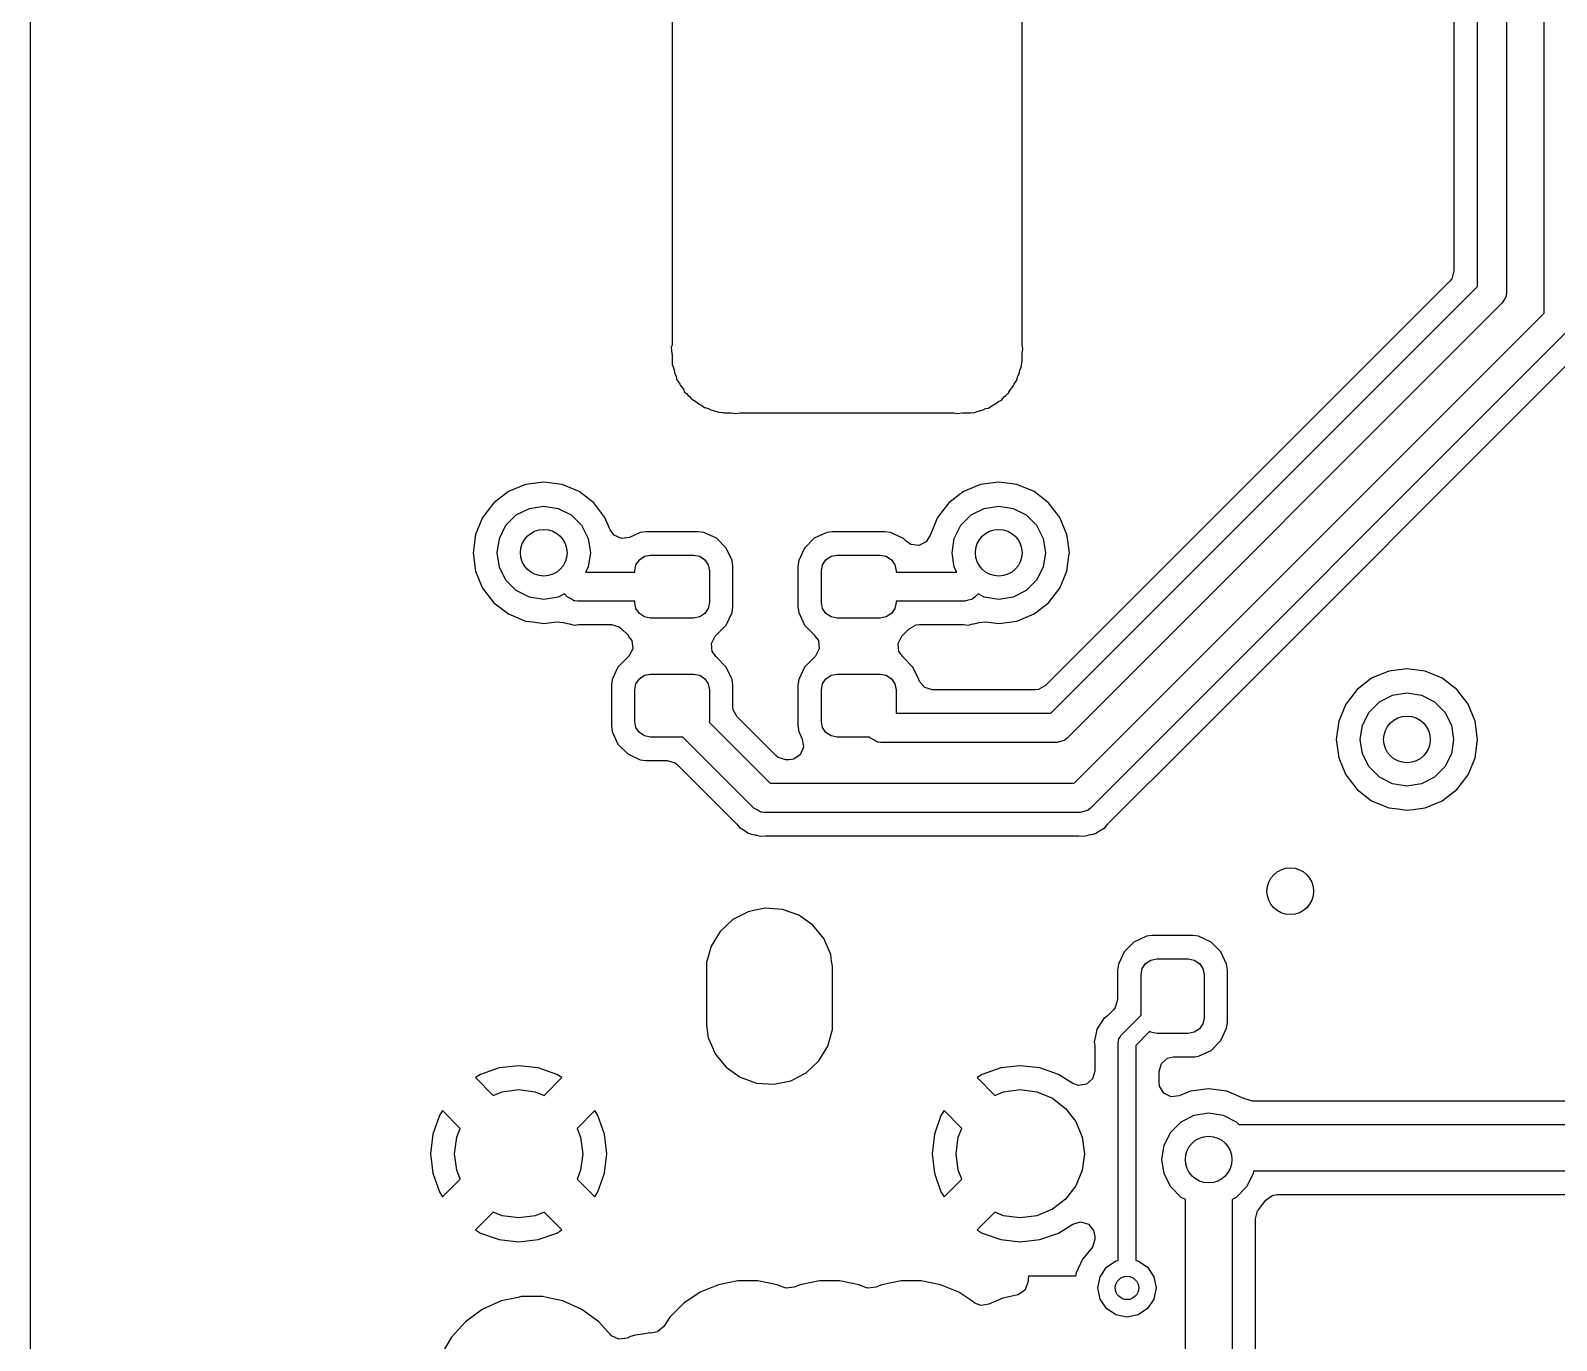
# Model space of a CAD drawing. Extents: x 0.4 to 10.6, y -8.1 to -0.4.
# Drawn here: x 4.35 to 4.865, y -2.695 to -2.253 of the extents above; entities that cross this region are included whole.
import ezdxf

# ---------------------------------------------------------------- set-up
doc = ezdxf.new("R2010")
doc.units = 0
doc.header["$MEASUREMENT"] = 0
doc.layers.add('BLACK', color=7, linetype='CONTINUOUS')

msp = doc.modelspace()

# ---------------------------------------------------------------- linework, layer by layer
at = {"layer": 'BLACK', "linetype": 'CONTINUOUS'}
for p, q in [((4.83083, -1.52204), (4.83083, -2.33406)), ((4.83873, -2.33935), (4.83873, -1.52137)), ((4.84857, -1.52341), (4.84857, -2.34139)), ((4.86122, -2.34836), (4.86122, -1.53644)), ((4.35041, -2.3599), (4.35041, -1.7126)), ((4.56691, -1.71587), (4.56691, -2.35894)), ((4.68506, -2.35894), (4.68506, -1.71586)), ((4.8294, -2.33751), (4.69297, -2.47394)), ((4.83006, -2.3367), (4.8294, -2.33751)), ((4.83083, -2.33406), (4.83006, -2.3367)), ((4.69481, -2.48327), (4.83873, -2.33935)), ((4.84837, -2.34278), (4.84771, -2.3438)), ((4.84841, -2.34253), (4.84837, -2.34278)), ((4.84846, -2.34244), (4.84841, -2.34253)), ((4.84857, -2.34139), (4.84845, -2.34226)), ((4.84845, -2.34226), (4.84846, -2.34244)), ((4.84713, -2.34487), (4.70033, -2.49167)), ((4.70269, -2.50689), (4.86122, -2.34836)), ((4.84771, -2.3438), (4.84713, -2.34487)), ((4.86962, -2.35387), (4.7082, -2.51529)), ((4.35041, -2.42913), (4.35041, -2.3599)), ((4.56691, -2.35894), (4.56663, -2.3599)), ((4.56663, -2.3599), (4.56689, -2.3619)), ((4.56689, -2.3619), (4.56691, -2.36222)), ((4.56691, -2.36222), (4.56691, -2.36442)), ((4.68528, -2.36037), (4.68506, -2.35894)), ((4.68506, -2.36221), (4.68508, -2.3619)), ((4.68506, -2.36442), (4.68506, -2.36221)), ((4.68508, -2.3619), (4.68528, -2.36037)), ((4.74253, -2.49213), (4.87473, -2.35993)), ((4.56691, -2.36442), (4.56691, -2.36443)), ((4.56691, -2.36443), (4.56698, -2.36473)), ((4.56698, -2.36473), (4.56692, -2.36566)), ((4.56692, -2.36566), (4.56737, -2.36673)), ((4.56737, -2.36673), (4.56761, -2.36752)), ((4.56761, -2.36752), (4.5679, -2.36875)), ((4.5679, -2.36875), (4.56831, -2.36961)), ((4.68379, -2.36933), (4.68407, -2.36875)), ((4.68407, -2.36875), (4.68435, -2.36752)), ((4.68435, -2.36752), (4.6846, -2.36673)), ((4.6846, -2.36673), (4.68488, -2.36606)), ((4.68488, -2.36606), (4.68499, -2.36473)), ((4.68499, -2.36473), (4.68506, -2.36443)), ((4.68506, -2.36443), (4.68506, -2.36442)), ((4.56831, -2.36961), (4.56848, -2.37063)), ((4.56848, -2.37063), (4.56904, -2.37136)), ((4.56904, -2.37136), (4.56956, -2.37221)), ((4.56956, -2.37221), (4.56982, -2.37275)), ((4.56982, -2.37275), (4.56982, -2.37275)), ((4.56982, -2.37275), (4.57075, -2.37391)), ((4.57075, -2.37391), (4.57117, -2.37496)), ((4.68059, -2.37495), (4.68122, -2.37391)), ((4.68122, -2.37391), (4.68214, -2.37275)), ((4.68214, -2.37275), (4.68241, -2.37221)), ((4.68241, -2.37221), (4.68293, -2.37136)), ((4.68293, -2.37136), (4.68326, -2.37092)), ((4.68326, -2.37085), (4.68366, -2.36961)), ((4.68326, -2.37092), (4.68326, -2.37085)), ((4.68366, -2.36961), (4.68379, -2.36933)), ((4.57117, -2.37496), (4.57175, -2.3754)), ((4.57175, -2.3754), (4.5724, -2.37603)), ((4.5724, -2.37603), (4.5724, -2.37603)), ((4.5724, -2.37603), (4.57279, -2.37642)), ((4.57279, -2.37642), (4.57278, -2.37642)), ((4.57278, -2.37642), (4.57342, -2.37707)), ((4.57342, -2.37707), (4.57368, -2.37741)), ((4.57368, -2.37741), (4.57386, -2.37744)), ((4.57386, -2.37744), (4.57491, -2.37807)), ((4.57491, -2.37807), (4.57606, -2.37899)), ((4.57606, -2.37899), (4.57606, -2.37899)), ((4.57606, -2.37899), (4.57661, -2.37926)), ((4.57661, -2.37926), (4.57746, -2.37978)), ((4.67451, -2.37978), (4.67536, -2.37926)), ((4.67536, -2.37926), (4.6759, -2.37899)), ((4.6759, -2.37899), (4.67706, -2.37807)), ((4.6759, -2.37899), (4.6759, -2.37899)), ((4.67706, -2.37807), (4.67811, -2.37765)), ((4.67811, -2.37765), (4.67855, -2.37707)), ((4.67855, -2.37707), (4.67918, -2.37642)), ((4.67918, -2.37642), (4.67957, -2.37603)), ((4.67918, -2.37642), (4.67918, -2.37642)), ((4.67957, -2.37603), (4.68022, -2.3754)), ((4.67957, -2.37603), (4.67957, -2.37603)), ((4.68022, -2.3754), (4.68056, -2.37514)), ((4.68056, -2.37514), (4.68059, -2.37495)), ((4.57746, -2.37978), (4.57789, -2.38011)), ((4.57789, -2.38011), (4.57797, -2.38011)), ((4.57797, -2.38011), (4.57921, -2.38051)), ((4.57921, -2.38051), (4.58006, -2.38092)), ((4.58006, -2.38092), (4.5813, -2.3812)), ((4.5813, -2.3812), (4.58208, -2.38145)), ((4.58208, -2.38145), (4.58276, -2.38173)), ((4.58276, -2.38173), (4.58409, -2.38184)), ((4.58409, -2.38184), (4.58439, -2.38191)), ((4.58439, -2.38191), (4.58439, -2.38191)), ((4.58439, -2.38191), (4.58439, -2.38191)), ((4.58439, -2.38191), (4.58439, -2.38191)), ((4.58439, -2.38191), (4.5866, -2.38191)), ((4.5866, -2.38191), (4.58692, -2.38193)), ((4.58692, -2.38193), (4.58845, -2.38213)), ((4.58845, -2.38213), (4.58988, -2.38191)), ((4.58988, -2.38191), (4.66209, -2.38191)), ((4.66209, -2.38191), (4.66305, -2.38219)), ((4.66305, -2.38219), (4.66505, -2.38193)), ((4.66505, -2.38193), (4.66536, -2.38191)), ((4.66536, -2.38191), (4.66757, -2.38191)), ((4.66757, -2.38191), (4.66788, -2.38184)), ((4.66757, -2.38191), (4.66757, -2.38191)), ((4.66788, -2.38184), (4.66881, -2.3819)), ((4.66881, -2.3819), (4.66988, -2.38145)), ((4.66988, -2.38145), (4.67067, -2.3812)), ((4.67067, -2.3812), (4.6719, -2.38092)), ((4.6719, -2.38092), (4.67276, -2.38051)), ((4.67276, -2.38051), (4.67378, -2.38034)), ((4.67378, -2.38034), (4.67451, -2.37978)), ((4.5117, -2.40848), (4.50676, -2.41227)), ((4.51745, -2.4061), (4.5117, -2.40848)), ((4.52362, -2.40529), (4.51745, -2.4061)), ((4.51745, -2.4061), (4.51745, -2.4061)), ((4.52979, -2.4061), (4.52362, -2.40529)), ((4.52362, -2.40529), (4.52362, -2.40529)), ((4.53505, -2.40828), (4.52979, -2.4061)), ((4.52979, -2.4061), (4.52979, -2.4061)), ((4.53554, -2.40848), (4.53505, -2.40828)), ((4.54048, -2.41227), (4.53554, -2.40848)), ((4.66524, -2.40848), (4.6603, -2.41227)), ((4.67099, -2.4061), (4.66524, -2.40848)), ((4.67717, -2.40529), (4.67099, -2.4061)), ((4.67099, -2.4061), (4.67099, -2.4061)), ((4.68334, -2.4061), (4.67717, -2.40529)), ((4.67717, -2.40529), (4.67717, -2.40529)), ((4.68859, -2.40828), (4.68334, -2.4061)), ((4.68334, -2.4061), (4.68334, -2.4061)), ((4.68909, -2.40848), (4.68859, -2.40828)), ((4.69403, -2.41227), (4.68909, -2.40848)), ((4.50676, -2.41227), (4.50297, -2.41721)), ((4.51437, -2.41639), (4.51876, -2.41416)), ((4.51876, -2.41416), (4.52362, -2.41339)), ((4.52362, -2.41339), (4.52849, -2.41416)), ((4.52849, -2.41416), (4.53288, -2.41639)), ((4.54427, -2.41721), (4.54048, -2.41227)), ((4.6603, -2.41227), (4.65651, -2.41721)), ((4.66791, -2.41639), (4.6723, -2.41416)), ((4.6723, -2.41416), (4.67717, -2.41339)), ((4.67717, -2.41339), (4.68203, -2.41416)), ((4.68203, -2.41416), (4.68642, -2.41639)), ((4.69782, -2.41721), (4.69403, -2.41227)), ((4.50297, -2.41721), (4.50059, -2.42296)), ((4.50864, -2.42427), (4.51088, -2.41988)), ((4.51088, -2.41988), (4.51437, -2.41639)), ((4.53288, -2.41639), (4.53636, -2.41988)), ((4.53636, -2.41988), (4.5386, -2.42427)), ((4.54601, -2.4214), (4.54427, -2.41721)), ((4.65651, -2.41721), (4.65413, -2.42296)), ((4.66219, -2.42427), (4.66442, -2.41988)), ((4.66442, -2.41988), (4.66791, -2.41639)), ((4.68642, -2.41639), (4.68991, -2.41988)), ((4.68991, -2.41988), (4.69214, -2.42427)), ((4.7002, -2.42296), (4.69782, -2.41721)), ((4.50059, -2.42296), (4.49978, -2.42913)), ((4.50059, -2.42296), (4.50059, -2.42296)), ((4.50787, -2.42913), (4.50864, -2.42427)), ((4.5386, -2.42427), (4.53937, -2.42913)), ((4.54735, -2.42325), (4.54601, -2.4214)), ((4.54986, -2.42437), (4.54735, -2.42325)), ((4.55258, -2.42396), (4.54986, -2.42437)), ((4.55617, -2.42228), (4.55258, -2.42396)), ((4.5581, -2.42203), (4.55617, -2.42228)), ((4.55617, -2.42228), (4.55617, -2.42228)), ((4.57576, -2.42203), (4.5581, -2.42203)), ((4.5581, -2.42203), (4.5581, -2.42203)), ((4.57768, -2.42228), (4.57576, -2.42203)), ((4.57576, -2.42203), (4.57576, -2.42203)), ((4.58191, -2.42425), (4.57768, -2.42228)), ((4.57768, -2.42228), (4.57768, -2.42228)), ((4.57768, -2.42228), (4.57768, -2.42228)), ((4.5852, -2.42754), (4.58191, -2.42425)), ((4.61494, -2.42425), (4.61165, -2.42754)), ((4.61917, -2.42228), (4.61494, -2.42425)), ((4.62109, -2.42203), (4.61917, -2.42228)), ((4.63875, -2.42203), (4.62109, -2.42203)), ((4.62109, -2.42203), (4.62109, -2.42203)), ((4.64068, -2.42228), (4.63875, -2.42203)), ((4.63875, -2.42203), (4.63875, -2.42203)), ((4.64486, -2.42423), (4.64068, -2.42228)), ((4.64068, -2.42228), (4.64068, -2.42228)), ((4.64068, -2.42228), (4.64068, -2.42228)), ((4.6449, -2.42425), (4.64486, -2.42423)), ((4.64593, -2.42528), (4.6449, -2.42425)), ((4.64746, -2.42632), (4.64593, -2.42528)), ((4.65267, -2.42544), (4.65019, -2.42664)), ((4.654, -2.42325), (4.65267, -2.42544)), ((4.65401, -2.42326), (4.654, -2.42325)), ((4.65404, -2.42319), (4.65401, -2.42326)), ((4.6541, -2.42309), (4.65404, -2.42319)), ((4.65413, -2.42296), (4.6541, -2.42309)), ((4.66142, -2.42913), (4.66219, -2.42427)), ((4.69214, -2.42427), (4.69291, -2.42913)), ((4.70027, -2.42354), (4.7002, -2.42296)), ((4.70101, -2.42913), (4.70027, -2.42354)), ((4.35041, -2.58846), (4.35041, -2.42913)), ((4.49978, -2.42913), (4.49978, -2.42913)), ((4.49978, -2.42913), (4.50059, -2.43531)), ((4.50864, -2.434), (4.50787, -2.42913)), ((4.53937, -2.42913), (4.5386, -2.434)), ((4.55589, -2.43148), (4.55761, -2.43033)), ((4.55761, -2.43033), (4.55965, -2.42992)), ((4.55965, -2.42992), (4.57421, -2.42992)), ((4.57421, -2.42992), (4.57625, -2.43033)), ((4.57625, -2.43033), (4.57797, -2.43148)), ((4.58717, -2.43176), (4.5852, -2.42754)), ((4.61165, -2.42754), (4.60968, -2.43176)), ((4.61888, -2.43148), (4.6206, -2.43033)), ((4.6206, -2.43033), (4.62264, -2.42992)), ((4.62264, -2.42992), (4.6372, -2.42992)), ((4.6372, -2.42992), (4.63924, -2.43033)), ((4.63924, -2.43033), (4.64096, -2.43148)), ((4.65019, -2.42664), (4.64746, -2.42632)), ((4.66219, -2.434), (4.66142, -2.42913)), ((4.69291, -2.42913), (4.69214, -2.434)), ((4.7002, -2.43531), (4.70087, -2.4302)), ((4.70087, -2.4302), (4.70101, -2.42913)), ((4.70101, -2.42913), (4.70101, -2.42913)), ((4.50059, -2.43531), (4.50059, -2.43531)), ((4.50059, -2.43531), (4.50288, -2.44083)), ((4.51088, -2.43839), (4.50864, -2.434)), ((4.5386, -2.434), (4.53777, -2.43563)), ((4.53777, -2.43563), (4.55433, -2.43563)), ((4.55433, -2.43524), (4.55474, -2.4332)), ((4.55433, -2.43563), (4.55433, -2.43524)), ((4.55474, -2.4332), (4.55589, -2.43148)), ((4.57797, -2.43148), (4.57912, -2.4332)), ((4.57912, -2.4332), (4.57953, -2.43524)), ((4.57953, -2.43524), (4.57953, -2.44587)), ((4.58742, -2.43369), (4.58717, -2.43176)), ((4.58742, -2.44741), (4.58742, -2.43369)), ((4.60968, -2.43176), (4.60943, -2.43369)), ((4.60943, -2.43369), (4.60943, -2.44741)), ((4.61732, -2.43524), (4.61773, -2.4332)), ((4.61732, -2.44587), (4.61732, -2.43524)), ((4.61773, -2.4332), (4.61888, -2.43148)), ((4.64096, -2.43148), (4.64212, -2.4332)), ((4.64212, -2.4332), (4.64252, -2.43524)), ((4.64252, -2.43524), (4.64252, -2.43563)), ((4.64252, -2.43563), (4.66302, -2.43563)), ((4.66302, -2.43563), (4.66219, -2.434)), ((4.69214, -2.434), (4.68991, -2.43839)), ((4.69782, -2.44106), (4.7002, -2.43531)), ((4.50288, -2.44083), (4.50297, -2.44106)), ((4.50297, -2.44106), (4.50676, -2.446)), ((4.51437, -2.44187), (4.51088, -2.43839)), ((4.68991, -2.43839), (4.68642, -2.44187)), ((4.69403, -2.446), (4.69782, -2.44106)), ((4.50676, -2.446), (4.5117, -2.44978)), ((4.51876, -2.44411), (4.51437, -2.44187)), ((4.52362, -2.44488), (4.51876, -2.44411)), ((4.52849, -2.44411), (4.52362, -2.44488)), ((4.53058, -2.44305), (4.52849, -2.44411)), ((4.53156, -2.44403), (4.53058, -2.44305)), ((4.53263, -2.44461), (4.53156, -2.44403)), ((4.53365, -2.44527), (4.53263, -2.44461)), ((4.5339, -2.44531), (4.53365, -2.44527)), ((4.53399, -2.44536), (4.5339, -2.44531)), ((4.53417, -2.44535), (4.53399, -2.44536)), ((4.53504, -2.44547), (4.53417, -2.44535)), ((4.55433, -2.44547), (4.53504, -2.44547)), ((4.55433, -2.44587), (4.55433, -2.44547)), ((4.55474, -2.4479), (4.55433, -2.44587)), ((4.57953, -2.44587), (4.57912, -2.4479)), ((4.61773, -2.4479), (4.61732, -2.44587)), ((4.64252, -2.44587), (4.64212, -2.4479)), ((4.66575, -2.44547), (4.64252, -2.44547)), ((4.64252, -2.44547), (4.64252, -2.44587)), ((4.66692, -2.44513), (4.66575, -2.44547)), ((4.66811, -2.44487), (4.66692, -2.44513)), ((4.66831, -2.44472), (4.66811, -2.44487)), ((4.66841, -2.44469), (4.66831, -2.44472)), ((4.66852, -2.44456), (4.66841, -2.44469)), ((4.66923, -2.44403), (4.66852, -2.44456)), ((4.67021, -2.44305), (4.66923, -2.44403)), ((4.6723, -2.44411), (4.67021, -2.44305)), ((4.67717, -2.44488), (4.6723, -2.44411)), ((4.68203, -2.44411), (4.67717, -2.44488)), ((4.68642, -2.44187), (4.68203, -2.44411)), ((4.68909, -2.44978), (4.69403, -2.446)), ((4.5117, -2.44978), (4.51745, -2.45217)), ((4.55589, -2.44962), (4.55474, -2.4479)), ((4.55761, -2.45078), (4.55589, -2.44962)), ((4.55965, -2.45118), (4.55761, -2.45078)), ((4.57421, -2.45118), (4.55965, -2.45118)), ((4.57625, -2.45078), (4.57421, -2.45118)), ((4.57797, -2.44962), (4.57625, -2.45078)), ((4.57912, -2.4479), (4.57797, -2.44962)), ((4.5852, -2.45356), (4.58717, -2.44934)), ((4.58717, -2.44934), (4.58742, -2.44741)), ((4.60943, -2.44741), (4.60968, -2.44934)), ((4.60968, -2.44934), (4.61165, -2.45356)), ((4.61888, -2.44962), (4.61773, -2.4479)), ((4.6206, -2.45078), (4.61888, -2.44962)), ((4.62264, -2.45118), (4.6206, -2.45078)), ((4.6372, -2.45118), (4.62264, -2.45118)), ((4.63924, -2.45078), (4.6372, -2.45118)), ((4.64096, -2.44962), (4.63924, -2.45078)), ((4.64212, -2.4479), (4.64096, -2.44962)), ((4.68334, -2.45217), (4.68909, -2.44978)), ((4.51745, -2.45217), (4.51992, -2.45249)), ((4.51992, -2.45249), (4.52362, -2.45298)), ((4.52362, -2.45298), (4.52796, -2.45241)), ((4.52362, -2.45298), (4.52362, -2.45298)), ((4.52796, -2.45241), (4.53027, -2.45266)), ((4.53027, -2.45266), (4.53059, -2.45278)), ((4.53059, -2.45278), (4.53059, -2.45278)), ((4.53059, -2.45278), (4.53059, -2.45278)), ((4.53059, -2.45278), (4.53216, -2.45306)), ((4.53216, -2.45306), (4.53237, -2.4531)), ((4.53237, -2.4531), (4.53391, -2.45351)), ((4.53391, -2.45351), (4.53549, -2.45338)), ((4.53549, -2.45338), (4.53571, -2.45337)), ((4.53571, -2.45337), (4.54644, -2.45337)), ((4.54644, -2.45337), (4.54908, -2.45414)), ((4.54908, -2.45414), (4.5499, -2.4548)), ((4.5499, -2.4548), (4.55195, -2.45685)), ((4.5816, -2.45715), (4.58318, -2.45558)), ((4.58318, -2.45558), (4.5852, -2.45356)), ((4.61165, -2.45356), (4.61525, -2.45715)), ((4.6449, -2.45685), (4.64695, -2.4548)), ((4.64695, -2.4548), (4.64937, -2.45348)), ((4.64937, -2.45348), (4.65041, -2.45337)), ((4.65041, -2.45337), (4.66508, -2.45337)), ((4.66508, -2.45337), (4.66529, -2.45338)), ((4.66529, -2.45338), (4.66688, -2.45351)), ((4.66688, -2.45351), (4.66842, -2.4531)), ((4.66842, -2.4531), (4.66863, -2.45306)), ((4.66863, -2.45306), (4.6702, -2.45278)), ((4.6702, -2.45278), (4.67052, -2.45266)), ((4.6702, -2.45278), (4.6702, -2.45278)), ((4.67052, -2.45266), (4.67283, -2.45241)), ((4.67283, -2.45241), (4.67717, -2.45298)), ((4.67717, -2.45298), (4.6807, -2.45251)), ((4.67717, -2.45298), (4.67717, -2.45298)), ((4.67717, -2.45298), (4.67717, -2.45298)), ((4.6807, -2.45251), (4.68334, -2.45217)), ((4.55195, -2.45685), (4.55195, -2.45685)), ((4.55195, -2.45685), (4.55225, -2.45715)), ((4.55225, -2.45715), (4.55214, -2.45727)), ((4.55214, -2.45727), (4.55335, -2.45878)), ((4.55364, -2.46152), (4.55239, -2.46397)), ((4.55335, -2.45878), (4.55364, -2.46152)), ((4.58022, -2.45975), (4.58146, -2.45729)), ((4.58051, -2.46248), (4.58022, -2.45975)), ((4.58146, -2.45729), (4.58161, -2.45716)), ((4.58161, -2.45716), (4.5816, -2.45715)), ((4.61525, -2.45715), (4.61514, -2.45727)), ((4.61514, -2.45727), (4.61635, -2.45878)), ((4.61663, -2.46152), (4.61539, -2.46397)), ((4.61635, -2.45878), (4.61663, -2.46152)), ((4.64321, -2.45975), (4.64445, -2.45729)), ((4.6435, -2.46248), (4.64321, -2.45975)), ((4.64445, -2.45729), (4.6446, -2.45716)), ((4.6446, -2.45715), (4.6449, -2.45685)), ((4.6446, -2.45716), (4.6446, -2.45715)), ((4.6449, -2.45685), (4.6449, -2.45685)), ((4.55225, -2.4641), (4.54866, -2.4677)), ((4.55239, -2.46397), (4.55225, -2.4641)), ((4.55225, -2.4641), (4.55225, -2.4641)), ((4.58171, -2.46399), (4.58051, -2.46248)), ((4.5816, -2.4641), (4.58171, -2.46399)), ((4.58191, -2.46441), (4.5816, -2.4641)), ((4.5852, -2.4677), (4.58191, -2.46441)), ((4.58191, -2.46441), (4.58191, -2.46441)), ((4.61525, -2.4641), (4.61165, -2.4677)), ((4.61539, -2.46397), (4.61524, -2.4641)), ((4.61524, -2.4641), (4.61525, -2.4641)), ((4.64471, -2.46399), (4.6435, -2.46248)), ((4.6446, -2.4641), (4.64471, -2.46399)), ((4.6449, -2.46441), (4.6446, -2.4641)), ((4.64819, -2.4677), (4.6449, -2.46441)), ((4.6449, -2.46441), (4.6449, -2.46441)), ((4.54669, -2.47192), (4.54644, -2.47385)), ((4.54866, -2.4677), (4.54669, -2.47192)), ((4.55474, -2.47336), (4.55589, -2.47164)), ((4.55589, -2.47164), (4.55761, -2.47048)), ((4.55761, -2.47048), (4.55965, -2.47008)), ((4.55965, -2.47008), (4.57421, -2.47008)), ((4.57421, -2.47008), (4.57625, -2.47048)), ((4.57625, -2.47048), (4.57797, -2.47164)), ((4.57797, -2.47164), (4.57912, -2.47336)), ((4.58696, -2.47147), (4.5852, -2.4677)), ((4.58717, -2.47192), (4.58696, -2.47147)), ((4.58742, -2.47385), (4.58717, -2.47192)), ((4.60968, -2.47192), (4.60943, -2.47385)), ((4.61165, -2.4677), (4.60968, -2.47192)), ((4.61773, -2.47336), (4.61888, -2.47164)), ((4.61888, -2.47164), (4.6206, -2.47048)), ((4.6206, -2.47048), (4.62264, -2.47008)), ((4.62264, -2.47008), (4.6372, -2.47008)), ((4.6372, -2.47008), (4.63924, -2.47048)), ((4.63924, -2.47048), (4.64096, -2.47164)), ((4.64096, -2.47164), (4.64212, -2.47336)), ((4.65016, -2.47192), (4.64819, -2.4677)), ((4.65019, -2.47198), (4.65016, -2.47192)), ((4.65016, -2.47192), (4.65016, -2.47192)), ((4.65039, -2.47252), (4.65019, -2.47198)), ((4.80304, -2.47147), (4.7981, -2.47526)), ((4.80879, -2.46909), (4.80304, -2.47147)), ((4.81496, -2.46828), (4.80879, -2.46909)), ((4.80879, -2.46909), (4.80879, -2.46909)), ((4.82113, -2.46909), (4.81496, -2.46828)), ((4.81496, -2.46828), (4.81496, -2.46828)), ((4.82409, -2.47032), (4.82113, -2.46909)), ((4.82113, -2.46909), (4.82113, -2.46909)), ((4.82688, -2.47147), (4.82409, -2.47032)), ((4.83182, -2.47526), (4.82688, -2.47147)), ((4.54644, -2.47385), (4.54644, -2.48757)), ((4.55433, -2.47539), (4.55474, -2.47336)), ((4.55433, -2.48602), (4.55433, -2.47539)), ((4.57912, -2.47336), (4.57953, -2.47539)), ((4.57953, -2.47539), (4.57953, -2.48602)), ((4.58742, -2.48106), (4.58742, -2.47385)), ((4.60943, -2.47385), (4.60943, -2.48757)), ((4.61732, -2.47539), (4.61773, -2.47336)), ((4.61732, -2.48602), (4.61732, -2.47539)), ((4.64212, -2.47336), (4.64252, -2.47539)), ((4.64252, -2.47539), (4.64252, -2.48327)), ((4.65219, -2.4746), (4.65039, -2.47252)), ((4.65483, -2.47537), (4.65219, -2.4746)), ((4.68952, -2.47537), (4.65483, -2.47537)), ((4.69056, -2.47526), (4.68952, -2.47537)), ((4.69297, -2.47394), (4.69056, -2.47526)), ((4.7981, -2.47526), (4.79431, -2.4802)), ((4.8057, -2.47939), (4.81009, -2.47715)), ((4.81009, -2.47715), (4.81496, -2.47638)), ((4.81496, -2.47638), (4.81983, -2.47715)), ((4.81983, -2.47715), (4.82422, -2.47939)), ((4.83561, -2.4802), (4.83182, -2.47526)), ((4.58753, -2.48209), (4.58742, -2.48106)), ((4.58885, -2.48451), (4.58753, -2.48209)), ((4.79431, -2.4802), (4.79193, -2.48595)), ((4.80222, -2.48287), (4.8057, -2.47939)), ((4.82422, -2.47939), (4.8277, -2.48287)), ((4.83799, -2.48595), (4.83561, -2.4802)), ((4.55474, -2.48806), (4.55433, -2.48602)), ((4.57953, -2.48602), (4.57947, -2.48629)), ((4.57947, -2.48629), (4.60007, -2.50689)), ((4.60191, -2.49757), (4.58885, -2.48451)), ((4.61773, -2.48806), (4.61732, -2.48602)), ((4.64252, -2.48327), (4.69481, -2.48327)), ((4.79193, -2.48595), (4.79111, -2.49213)), ((4.79193, -2.48595), (4.79193, -2.48595)), ((4.79921, -2.49213), (4.79998, -2.48726)), ((4.79998, -2.48726), (4.80222, -2.48287)), ((4.8277, -2.48287), (4.82994, -2.48726)), ((4.82994, -2.48726), (4.83071, -2.49213)), ((4.83881, -2.49213), (4.83799, -2.48595)), ((4.54644, -2.48757), (4.54669, -2.48949)), ((4.54669, -2.48949), (4.54669, -2.48949)), ((4.54669, -2.48949), (4.54866, -2.49372)), ((4.55589, -2.48978), (4.55474, -2.48806)), ((4.55761, -2.49093), (4.55589, -2.48978)), ((4.55965, -2.49134), (4.55761, -2.49093)), ((4.5706, -2.49134), (4.55965, -2.49134)), ((4.59455, -2.51529), (4.5706, -2.49134)), ((4.60943, -2.48757), (4.60968, -2.48949)), ((4.60968, -2.48949), (4.61087, -2.49205)), ((4.61087, -2.49205), (4.61129, -2.49477)), ((4.61888, -2.48978), (4.61773, -2.48806)), ((4.6206, -2.49093), (4.61888, -2.48978)), ((4.62264, -2.49134), (4.6206, -2.49093)), ((4.63359, -2.49134), (4.62264, -2.49134)), ((4.63392, -2.49167), (4.63359, -2.49134)), ((4.63499, -2.49225), (4.63392, -2.49167)), ((4.63602, -2.49291), (4.63499, -2.49225)), ((4.69921, -2.49251), (4.69802, -2.49277)), ((4.69941, -2.49236), (4.69921, -2.49251)), ((4.69951, -2.49233), (4.69941, -2.49236)), ((4.69963, -2.4922), (4.69951, -2.49233)), ((4.70033, -2.49167), (4.69963, -2.4922)), ((4.71426, -2.5204), (4.74253, -2.49213)), ((4.79111, -2.49213), (4.79111, -2.49213)), ((4.79111, -2.49213), (4.79193, -2.4983)), ((4.79998, -2.49699), (4.79921, -2.49213)), ((4.83071, -2.49213), (4.82994, -2.49699)), ((4.83799, -2.4983), (4.83881, -2.49213)), ((4.54866, -2.49372), (4.55195, -2.49701)), ((4.55195, -2.49701), (4.55617, -2.49898)), ((4.60272, -2.49822), (4.60191, -2.49757)), ((4.61016, -2.49728), (4.60786, -2.49879)), ((4.61129, -2.49477), (4.61016, -2.49728)), ((4.63626, -2.49295), (4.63602, -2.49291)), ((4.63636, -2.493), (4.63626, -2.49295)), ((4.63653, -2.49299), (4.63636, -2.493)), ((4.6374, -2.49311), (4.63653, -2.49299)), ((4.69685, -2.49311), (4.6374, -2.49311)), ((4.69802, -2.49277), (4.69685, -2.49311)), ((4.80222, -2.50138), (4.79998, -2.49699)), ((4.82994, -2.49699), (4.8277, -2.50138)), ((4.55617, -2.49898), (4.5581, -2.49923)), ((4.5581, -2.49923), (4.5581, -2.49923)), ((4.5581, -2.49923), (4.56531, -2.49923)), ((4.56531, -2.49923), (4.56795, -2.50001)), ((4.56795, -2.50001), (4.56876, -2.50066)), ((4.56876, -2.50066), (4.5885, -2.5204)), ((4.60536, -2.499), (4.60272, -2.49822)), ((4.60645, -2.499), (4.60536, -2.499)), ((4.60786, -2.49879), (4.60645, -2.499)), ((4.79193, -2.4983), (4.79193, -2.4983)), ((4.79193, -2.4983), (4.79342, -2.50189)), ((4.79342, -2.50189), (4.79431, -2.50405)), ((4.8057, -2.50487), (4.80222, -2.50138)), ((4.8277, -2.50138), (4.82422, -2.50487)), ((4.83561, -2.50405), (4.83799, -2.4983)), ((4.60007, -2.50689), (4.70269, -2.50689)), ((4.79431, -2.50405), (4.7981, -2.50899)), ((4.81009, -2.5071), (4.8057, -2.50487)), ((4.81496, -2.50787), (4.81009, -2.5071)), ((4.81983, -2.5071), (4.81496, -2.50787)), ((4.82422, -2.50487), (4.81983, -2.5071)), ((4.83182, -2.50899), (4.83561, -2.50405)), ((4.7981, -2.50899), (4.80304, -2.51278)), ((4.80304, -2.51278), (4.80879, -2.51516)), ((4.82113, -2.51516), (4.82688, -2.51278)), ((4.82688, -2.51278), (4.83182, -2.50899)), ((4.59562, -2.51587), (4.59455, -2.51529)), ((4.59664, -2.51653), (4.59562, -2.51587)), ((4.59689, -2.51657), (4.59664, -2.51653)), ((4.59699, -2.51662), (4.59689, -2.51657)), ((4.59716, -2.51661), (4.59699, -2.51662)), ((4.59803, -2.51673), (4.59716, -2.51661)), ((4.70472, -2.51673), (4.59803, -2.51673)), ((4.70589, -2.51639), (4.70472, -2.51673)), ((4.70708, -2.51613), (4.70589, -2.51639)), ((4.70728, -2.51598), (4.70708, -2.51613)), ((4.70739, -2.51595), (4.70728, -2.51598)), ((4.7075, -2.51582), (4.70739, -2.51595)), ((4.7082, -2.51529), (4.7075, -2.51582)), ((4.80879, -2.51516), (4.81187, -2.51557)), ((4.81187, -2.51557), (4.81496, -2.51597)), ((4.81496, -2.51597), (4.81702, -2.5157)), ((4.81496, -2.51597), (4.81496, -2.51597)), ((4.81496, -2.51597), (4.81496, -2.51597)), ((4.81702, -2.5157), (4.82113, -2.51516)), ((4.5885, -2.5204), (4.58864, -2.52056)), ((4.58864, -2.52056), (4.58967, -2.52178)), ((4.58967, -2.52178), (4.58967, -2.52178)), ((4.58967, -2.52178), (4.58967, -2.52178)), ((4.58967, -2.52178), (4.58967, -2.52178)), ((4.58967, -2.52178), (4.58967, -2.52178)), ((4.58967, -2.52178), (4.59105, -2.52258)), ((4.59105, -2.52258), (4.59123, -2.52269)), ((4.59123, -2.52269), (4.59253, -2.5236)), ((4.71022, -2.5236), (4.71153, -2.52269)), ((4.71153, -2.52269), (4.71171, -2.52258)), ((4.71171, -2.52258), (4.71309, -2.52178)), ((4.71309, -2.52178), (4.71405, -2.52064)), ((4.71309, -2.52178), (4.71309, -2.52178)), ((4.71405, -2.52064), (4.71411, -2.52056)), ((4.71411, -2.52056), (4.71426, -2.5204)), ((4.59253, -2.5236), (4.59253, -2.5236)), ((4.59253, -2.5236), (4.59272, -2.52369)), ((4.59272, -2.52369), (4.59338, -2.52397)), ((4.59338, -2.52397), (4.59358, -2.52404)), ((4.59358, -2.52404), (4.59358, -2.52404)), ((4.59358, -2.52404), (4.59499, -2.52429)), ((4.59499, -2.52429), (4.59515, -2.52432)), ((4.59515, -2.52432), (4.59536, -2.52436)), ((4.59536, -2.52436), (4.5969, -2.52477)), ((4.5969, -2.52477), (4.59849, -2.52464)), ((4.59849, -2.52464), (4.5987, -2.52463)), ((4.5987, -2.52463), (4.70406, -2.52463)), ((4.70406, -2.52463), (4.70427, -2.52464)), ((4.70427, -2.52464), (4.70586, -2.52477)), ((4.70586, -2.52477), (4.7074, -2.52436)), ((4.7074, -2.52436), (4.7076, -2.52432)), ((4.7076, -2.52432), (4.70918, -2.52404)), ((4.70918, -2.52404), (4.70937, -2.52397)), ((4.70918, -2.52404), (4.70918, -2.52404)), ((4.70937, -2.52397), (4.71003, -2.52369)), ((4.71003, -2.52369), (4.71022, -2.5236)), ((4.71022, -2.5236), (4.71022, -2.5236)), ((4.59834, -2.54904), (4.59452, -2.54984)), ((4.60417, -2.54944), (4.59834, -2.54904)), ((4.59834, -2.54904), (4.59834, -2.54904)), ((4.59834, -2.54904), (4.59834, -2.54904)), ((4.58742, -2.55292), (4.58314, -2.55692)), ((4.59261, -2.55023), (4.58742, -2.55292)), ((4.58742, -2.55292), (4.58742, -2.55292)), ((4.59452, -2.54984), (4.59261, -2.55023)), ((4.59261, -2.55023), (4.59261, -2.55023)), ((4.60969, -2.5514), (4.60417, -2.54944)), ((4.61446, -2.55477), (4.60969, -2.5514)), ((4.58314, -2.55692), (4.5801, -2.56191)), ((4.58314, -2.55692), (4.58314, -2.55692)), ((4.61816, -2.55931), (4.61446, -2.55477)), ((4.61446, -2.55477), (4.61446, -2.55477)), ((4.62049, -2.56468), (4.61816, -2.55931)), ((4.72704, -2.5585), (4.72282, -2.56047)), ((4.72896, -2.55825), (4.72704, -2.5585)), ((4.74269, -2.55825), (4.72896, -2.55825)), ((4.72896, -2.55825), (4.72896, -2.55825)), ((4.74461, -2.5585), (4.74269, -2.55825)), ((4.74269, -2.55825), (4.74269, -2.55825)), ((4.74883, -2.56047), (4.74461, -2.5585)), ((4.74461, -2.5585), (4.74461, -2.5585)), ((4.74461, -2.5585), (4.74461, -2.5585)), ((4.5801, -2.56191), (4.57856, -2.56742)), ((4.5801, -2.56191), (4.5801, -2.56191)), ((4.5801, -2.56191), (4.5801, -2.56191)), ((4.62079, -2.5669), (4.62049, -2.56468)), ((4.71952, -2.56376), (4.71756, -2.56799)), ((4.72282, -2.56047), (4.71952, -2.56376)), ((4.75213, -2.56376), (4.74883, -2.56047)), ((4.7541, -2.56799), (4.75213, -2.56376)), ((4.57856, -2.56742), (4.57852, -2.56755)), ((4.57852, -2.56755), (4.57852, -2.58846)), ((4.62103, -2.56866), (4.62079, -2.5669)), ((4.62108, -2.56902), (4.62103, -2.56866)), ((4.62108, -2.58993), (4.62108, -2.56902)), ((4.71756, -2.56799), (4.7173, -2.56991)), ((4.7252, -2.57146), (4.7256, -2.56942)), ((4.7256, -2.56942), (4.72675, -2.5677)), ((4.72675, -2.5677), (4.72848, -2.56655)), ((4.72848, -2.56655), (4.73051, -2.56614)), ((4.73051, -2.56614), (4.74114, -2.56614)), ((4.74114, -2.56614), (4.74318, -2.56655)), ((4.74318, -2.56655), (4.7449, -2.5677)), ((4.7449, -2.5677), (4.74605, -2.56942)), ((4.74605, -2.56942), (4.74646, -2.57146)), ((4.75435, -2.56991), (4.7541, -2.56799)), ((4.7173, -2.56991), (4.7173, -2.5799)), ((4.7252, -2.58519), (4.7252, -2.57146)), ((4.74646, -2.57146), (4.74646, -2.58602)), ((4.75435, -2.58757), (4.75435, -2.56991)), ((4.7173, -2.5799), (4.71653, -2.58254)), ((4.7139, -2.58533), (4.71316, -2.58594)), ((4.71587, -2.58335), (4.7139, -2.58533)), ((4.71653, -2.58254), (4.71587, -2.58335)), ((4.71838, -2.59201), (4.7252, -2.58519)), ((4.35041, -2.63189), (4.35041, -2.58846)), ((4.57852, -2.58846), (4.57912, -2.5928)), ((4.6195, -2.59557), (4.62108, -2.58993)), ((4.71026, -2.58986), (4.7099, -2.59166)), ((4.71265, -2.58627), (4.71026, -2.58986)), ((4.71316, -2.58594), (4.71265, -2.58627)), ((4.71265, -2.58627), (4.71265, -2.58627)), ((4.7449, -2.58978), (4.74318, -2.59093)), ((4.74605, -2.58806), (4.7449, -2.58978)), ((4.74646, -2.58602), (4.74605, -2.58806)), ((4.75213, -2.59372), (4.7541, -2.58949)), ((4.7541, -2.58949), (4.75435, -2.58757)), ((4.57912, -2.5928), (4.57912, -2.5928)), ((4.57912, -2.5928), (4.5802, -2.59529)), ((4.5802, -2.59529), (4.58145, -2.59817)), ((4.61647, -2.60056), (4.6195, -2.59557)), ((4.7099, -2.59166), (4.70941, -2.59409)), ((4.70941, -2.59409), (4.70941, -2.59409)), ((4.70941, -2.59409), (4.70953, -2.59469)), ((4.70953, -2.59469), (4.70963, -2.59564)), ((4.70963, -2.59564), (4.70963, -2.604)), ((4.71752, -2.59409), (4.71755, -2.59391)), ((4.71752, -2.66791), (4.71752, -2.59409)), ((4.71753, -2.59384), (4.71759, -2.59372)), ((4.71755, -2.59391), (4.71753, -2.59384)), ((4.71759, -2.59372), (4.7177, -2.59308)), ((4.7177, -2.59308), (4.71811, -2.59259)), ((4.71811, -2.59259), (4.71838, -2.59201)), ((4.72808, -2.59067), (4.72343, -2.59532)), ((4.72343, -2.59532), (4.72343, -2.66791)), ((4.72848, -2.59093), (4.72808, -2.59067)), ((4.73051, -2.59134), (4.72848, -2.59093)), ((4.74114, -2.59134), (4.73051, -2.59134)), ((4.74318, -2.59093), (4.74114, -2.59134)), ((4.74883, -2.59701), (4.75213, -2.59372)), ((4.58145, -2.59817), (4.5834, -2.60056)), ((4.5834, -2.60056), (4.58514, -2.60271)), ((4.61219, -2.60456), (4.61647, -2.60056)), ((4.73209, -2.60147), (4.73417, -2.59967)), ((4.73417, -2.59967), (4.7362, -2.59923)), ((4.7362, -2.59923), (4.74269, -2.59923)), ((4.74269, -2.59923), (4.74333, -2.59915)), ((4.74333, -2.59915), (4.74461, -2.59898)), ((4.74461, -2.59898), (4.74883, -2.59701)), ((4.50226, -2.60512), (4.50058, -2.60618)), ((4.50855, -2.60292), (4.50226, -2.60512)), ((4.51516, -2.60218), (4.50855, -2.60292)), ((4.50855, -2.60292), (4.50855, -2.60292)), ((4.52177, -2.60292), (4.51516, -2.60218)), ((4.51516, -2.60218), (4.51516, -2.60218)), ((4.52805, -2.60512), (4.52177, -2.60292)), ((4.52177, -2.60292), (4.52177, -2.60292)), ((4.52973, -2.60618), (4.52805, -2.60512)), ((4.58514, -2.60271), (4.58514, -2.60271)), ((4.58514, -2.60271), (4.58992, -2.60608)), ((4.607, -2.60725), (4.61219, -2.60456)), ((4.67156, -2.60512), (4.66987, -2.60618)), ((4.67784, -2.60292), (4.67156, -2.60512)), ((4.68445, -2.60218), (4.67784, -2.60292)), ((4.67784, -2.60292), (4.67784, -2.60292)), ((4.69106, -2.60292), (4.68445, -2.60218)), ((4.68445, -2.60218), (4.68445, -2.60218)), ((4.69734, -2.60512), (4.69106, -2.60292)), ((4.69106, -2.60292), (4.69106, -2.60292)), ((4.70215, -2.60814), (4.69734, -2.60512)), ((4.70963, -2.604), (4.70885, -2.60664)), ((4.73132, -2.60411), (4.73209, -2.60147)), ((4.73132, -2.60788), (4.73132, -2.60411)), ((4.50058, -2.60618), (4.50058, -2.60618)), ((4.50058, -2.60618), (4.5066, -2.6122)), ((4.5066, -2.6122), (4.50955, -2.61097)), ((4.50955, -2.61097), (4.51516, -2.61024)), ((4.51516, -2.61024), (4.52076, -2.61097)), ((4.52076, -2.61097), (4.52371, -2.6122)), ((4.52371, -2.6122), (4.52973, -2.60618)), ((4.58992, -2.60608), (4.58992, -2.60608)), ((4.58992, -2.60608), (4.59543, -2.60804)), ((4.59543, -2.60804), (4.60127, -2.60844)), ((4.60127, -2.60844), (4.607, -2.60725)), ((4.66987, -2.60618), (4.66987, -2.60618)), ((4.66987, -2.60618), (4.67589, -2.6122)), ((4.67589, -2.6122), (4.67884, -2.61097)), ((4.67884, -2.61097), (4.68445, -2.61024)), ((4.68445, -2.61024), (4.69005, -2.61097)), ((4.69005, -2.61097), (4.69528, -2.61314)), ((4.70405, -2.60884), (4.70215, -2.60814)), ((4.70677, -2.60844), (4.70405, -2.60884)), ((4.70885, -2.60664), (4.70677, -2.60844)), ((4.73147, -2.60909), (4.73132, -2.60788)), ((4.73287, -2.61146), (4.73147, -2.60909)), ((4.74186, -2.61083), (4.73807, -2.6124)), ((4.74803, -2.61001), (4.74186, -2.61082)), ((4.74186, -2.61082), (4.74186, -2.61083)), ((4.7542, -2.61082), (4.74803, -2.61001)), ((4.74803, -2.61001), (4.74803, -2.61001)), ((4.7542, -2.61083), (4.7542, -2.61082)), ((4.75995, -2.61321), (4.7542, -2.61083)), ((4.69528, -2.61314), (4.69976, -2.61658)), ((4.73533, -2.61269), (4.73287, -2.61146)), ((4.73807, -2.6124), (4.73533, -2.61269)), ((4.76, -2.61323), (4.75995, -2.61321)), ((4.76021, -2.61338), (4.76, -2.61323)), ((4.76284, -2.61415), (4.76021, -2.61338)), ((4.921, -2.61415), (4.76284, -2.61415)), ((4.48839, -2.619), (4.48619, -2.62528)), ((4.48944, -2.61731), (4.48839, -2.619)), ((4.49546, -2.62333), (4.48944, -2.61731)), ((4.48944, -2.61731), (4.48944, -2.61731)), ((4.54087, -2.61731), (4.53485, -2.62333)), ((4.54193, -2.619), (4.54087, -2.61731)), ((4.54413, -2.62528), (4.54193, -2.619)), ((4.54193, -2.619), (4.54193, -2.619)), ((4.65768, -2.619), (4.65548, -2.62528)), ((4.65874, -2.61731), (4.65768, -2.619)), ((4.66476, -2.62333), (4.65874, -2.61731)), ((4.65874, -2.61731), (4.65874, -2.61731)), ((4.69976, -2.61658), (4.7032, -2.62106)), ((4.7032, -2.62106), (4.70536, -2.62629)), ((4.73529, -2.6246), (4.73878, -2.62112)), ((4.73878, -2.62112), (4.74317, -2.61888)), ((4.74317, -2.61888), (4.74803, -2.61811)), ((4.74803, -2.61811), (4.7529, -2.61888)), ((4.7529, -2.61888), (4.75729, -2.62112)), ((4.75729, -2.62112), (4.75822, -2.62205)), ((4.48619, -2.62528), (4.48544, -2.63189)), ((4.48619, -2.62528), (4.48619, -2.62528)), ((4.4935, -2.63189), (4.49424, -2.62629)), ((4.49424, -2.62629), (4.49546, -2.62333)), ((4.53485, -2.62333), (4.53607, -2.62629)), ((4.53607, -2.62629), (4.53681, -2.63189)), ((4.54487, -2.63189), (4.54413, -2.62528)), ((4.54413, -2.62528), (4.54413, -2.62528)), ((4.65548, -2.62528), (4.65473, -2.63189)), ((4.65548, -2.62528), (4.65548, -2.62528)), ((4.6628, -2.63189), (4.66353, -2.62629)), ((4.66353, -2.62629), (4.66476, -2.62333)), ((4.70536, -2.62629), (4.7061, -2.63189)), ((4.73305, -2.62899), (4.73529, -2.6246)), ((4.75822, -2.62205), (4.9275, -2.62205)), ((4.73228, -2.63386), (4.73305, -2.62899)), ((4.35041, -2.74663), (4.35041, -2.63189)), ((4.48544, -2.63189), (4.48544, -2.63189)), ((4.48544, -2.63189), (4.48619, -2.6385)), ((4.49424, -2.63749), (4.4935, -2.63189)), ((4.53681, -2.63189), (4.53607, -2.63749)), ((4.54413, -2.6385), (4.54487, -2.63189)), ((4.54487, -2.63189), (4.54487, -2.63189)), ((4.65473, -2.63189), (4.65473, -2.63189)), ((4.65473, -2.63189), (4.65548, -2.6385)), ((4.66353, -2.63749), (4.6628, -2.63189)), ((4.7061, -2.63189), (4.70536, -2.63749)), ((4.73305, -2.63872), (4.73228, -2.63386)), ((4.48619, -2.6385), (4.48619, -2.6385)), ((4.48619, -2.6385), (4.48839, -2.64478)), ((4.48944, -2.64647), (4.49546, -2.64045)), ((4.49546, -2.64045), (4.49424, -2.63749)), ((4.53607, -2.63749), (4.53485, -2.64045)), ((4.53485, -2.64045), (4.54087, -2.64647)), ((4.54193, -2.64478), (4.54413, -2.6385)), ((4.54413, -2.6385), (4.54413, -2.6385)), ((4.65548, -2.6385), (4.65548, -2.6385)), ((4.65548, -2.6385), (4.65768, -2.64478)), ((4.65874, -2.64647), (4.66476, -2.64045)), ((4.66476, -2.64045), (4.66353, -2.63749)), ((4.70536, -2.63749), (4.7032, -2.64272)), ((4.73529, -2.64311), (4.73305, -2.63872)), ((4.76301, -2.63872), (4.76077, -2.64311)), ((4.76316, -2.6378), (4.76301, -2.63872)), ((4.9275, -2.6378), (4.76316, -2.6378)), ((4.48839, -2.64478), (4.48944, -2.64647)), ((4.54087, -2.64647), (4.54193, -2.64478)), ((4.54193, -2.64478), (4.54193, -2.64478)), ((4.65768, -2.64478), (4.65874, -2.64647)), ((4.7032, -2.64272), (4.69976, -2.6472)), ((4.73878, -2.6466), (4.73529, -2.64311)), ((4.74016, -2.6473), (4.73878, -2.6466)), ((4.75729, -2.6466), (4.75591, -2.6473)), ((4.76077, -2.64311), (4.75729, -2.6466)), ((4.76729, -2.6476), (4.76951, -2.64598)), ((4.76951, -2.64598), (4.77116, -2.64569)), ((4.77116, -2.64569), (4.921, -2.64569)), ((4.5066, -2.65158), (4.50058, -2.6576)), ((4.50955, -2.65281), (4.5066, -2.65158)), ((4.52371, -2.65158), (4.52076, -2.65281)), ((4.52973, -2.6576), (4.52371, -2.65158)), ((4.67589, -2.65158), (4.66987, -2.6576)), ((4.67884, -2.65281), (4.67589, -2.65158)), ((4.69528, -2.65064), (4.69005, -2.65281)), ((4.69976, -2.6472), (4.69528, -2.65064)), ((4.74016, -2.7369), (4.74016, -2.6473)), ((4.75591, -2.6473), (4.75591, -2.74016)), ((4.7638, -2.6538), (4.76457, -2.65116)), ((4.76457, -2.65116), (4.76481, -2.65083)), ((4.76481, -2.65083), (4.76617, -2.64905)), ((4.76617, -2.64905), (4.76729, -2.6476)), ((4.51516, -2.65354), (4.50955, -2.65281)), ((4.52076, -2.65281), (4.51516, -2.65354)), ((4.68445, -2.65354), (4.67884, -2.65281)), ((4.69005, -2.65281), (4.68445, -2.65354)), ((4.69734, -2.65866), (4.70215, -2.65564)), ((4.70215, -2.65564), (4.70479, -2.65489)), ((4.70479, -2.65489), (4.70743, -2.6557)), ((4.70743, -2.6557), (4.70921, -2.65779)), ((4.7638, -2.7415), (4.7638, -2.6538)), ((4.50058, -2.6576), (4.50226, -2.65866)), ((4.50226, -2.65866), (4.50226, -2.65866)), ((4.50226, -2.65866), (4.50855, -2.66086)), ((4.50855, -2.66086), (4.50855, -2.66086)), ((4.50855, -2.66086), (4.51516, -2.6616)), ((4.51516, -2.6616), (4.52177, -2.66086)), ((4.51516, -2.6616), (4.51516, -2.6616)), ((4.52177, -2.66086), (4.52805, -2.65866)), ((4.52177, -2.66086), (4.52177, -2.66086)), ((4.52805, -2.65866), (4.52973, -2.6576)), ((4.52805, -2.65866), (4.52805, -2.65866)), ((4.66987, -2.6576), (4.67156, -2.65866)), ((4.67156, -2.65866), (4.67156, -2.65866)), ((4.67156, -2.65866), (4.67784, -2.66086)), ((4.67784, -2.66086), (4.67784, -2.66086)), ((4.67784, -2.66086), (4.68445, -2.6616)), ((4.68445, -2.6616), (4.69106, -2.66086)), ((4.68445, -2.6616), (4.68445, -2.6616)), ((4.69106, -2.66086), (4.69734, -2.65866)), ((4.69106, -2.66086), (4.69106, -2.66086)), ((4.70963, -2.66078), (4.70885, -2.66342)), ((4.70921, -2.65779), (4.70963, -2.65978)), ((4.70963, -2.65978), (4.70963, -2.66078)), ((4.7054, -2.66748), (4.70328, -2.67212)), ((4.70843, -2.66397), (4.7054, -2.66748)), ((4.7054, -2.66748), (4.7054, -2.66748)), ((4.70885, -2.66342), (4.70843, -2.66397)), ((4.70328, -2.67212), (4.70312, -2.67323)), ((4.71138, -2.6734), (4.71351, -2.67021)), ((4.71351, -2.67021), (4.71671, -2.66807)), ((4.71671, -2.66807), (4.71752, -2.66791)), ((4.72343, -2.66791), (4.72424, -2.66807)), ((4.72424, -2.66807), (4.72743, -2.67021)), ((4.72743, -2.67021), (4.72957, -2.6734)), ((4.58264, -2.67609), (4.57647, -2.67864)), ((4.58918, -2.67478), (4.58264, -2.67609)), ((4.58264, -2.67609), (4.58264, -2.67609)), ((4.59252, -2.67478), (4.58918, -2.67478)), ((4.58918, -2.67478), (4.58918, -2.67478)), ((4.59556, -2.67478), (4.59252, -2.67478)), ((4.59586, -2.67478), (4.59556, -2.67478)), ((4.6024, -2.67609), (4.59586, -2.67478)), ((4.59586, -2.67478), (4.59586, -2.67478)), ((4.60443, -2.67693), (4.6024, -2.67609)), ((4.6024, -2.67609), (4.6024, -2.67609)), ((4.6024, -2.67609), (4.6024, -2.67609)), ((4.60543, -2.67722), (4.60443, -2.67693)), ((4.60817, -2.67693), (4.60543, -2.67722)), ((4.6102, -2.67609), (4.60817, -2.67693)), ((4.60817, -2.67693), (4.60817, -2.67693)), ((4.61674, -2.67478), (4.6102, -2.67609)), ((4.6102, -2.67609), (4.6102, -2.67609)), ((4.6102, -2.67609), (4.6102, -2.67609)), ((4.62008, -2.67478), (4.61674, -2.67478)), ((4.61674, -2.67478), (4.61674, -2.67478)), ((4.62312, -2.67478), (4.62008, -2.67478)), ((4.62342, -2.67478), (4.62312, -2.67478)), ((4.62996, -2.67609), (4.62342, -2.67478)), ((4.62342, -2.67478), (4.62342, -2.67478)), ((4.63199, -2.67693), (4.62996, -2.67609)), ((4.62996, -2.67609), (4.62996, -2.67609)), ((4.62996, -2.67609), (4.62996, -2.67609)), ((4.62996, -2.67609), (4.62996, -2.67609)), ((4.62996, -2.67609), (4.62996, -2.67609)), ((4.63299, -2.67722), (4.63199, -2.67693)), ((4.63573, -2.67693), (4.63299, -2.67722)), ((4.63776, -2.67609), (4.63573, -2.67693)), ((4.6443, -2.67478), (4.63776, -2.67609)), ((4.63776, -2.67609), (4.63776, -2.67609)), ((4.64764, -2.67478), (4.6443, -2.67478)), ((4.6443, -2.67478), (4.6443, -2.67478)), ((4.65068, -2.67478), (4.64764, -2.67478)), ((4.65097, -2.67478), (4.65068, -2.67478)), ((4.65752, -2.67609), (4.65097, -2.67478)), ((4.65097, -2.67478), (4.65097, -2.67478)), ((4.66368, -2.67864), (4.65752, -2.67609)), ((4.65752, -2.67609), (4.65752, -2.67609)), ((4.68595, -2.67788), (4.68369, -2.67946)), ((4.687, -2.67534), (4.68595, -2.67788)), ((4.68722, -2.67323), (4.687, -2.67534)), ((4.70312, -2.67323), (4.68722, -2.67323)), ((4.71063, -2.67717), (4.71138, -2.6734)), ((4.71138, -2.68093), (4.71063, -2.67717)), ((4.72957, -2.6734), (4.73031, -2.67717)), ((4.73031, -2.67717), (4.72957, -2.68093)), ((4.50928, -2.68156), (4.50285, -2.68442)), ((4.51496, -2.68035), (4.50928, -2.68156)), ((4.50928, -2.68156), (4.50928, -2.68156)), ((4.51617, -2.6801), (4.51496, -2.68035)), ((4.5232, -2.6801), (4.51617, -2.6801)), ((4.52506, -2.68049), (4.5232, -2.6801)), ((4.53009, -2.68156), (4.52506, -2.68049)), ((4.53652, -2.68442), (4.53009, -2.68156)), ((4.53009, -2.68156), (4.53009, -2.68156)), ((4.57092, -2.68235), (4.56621, -2.68707)), ((4.57647, -2.67864), (4.57092, -2.68235)), ((4.57092, -2.68235), (4.57092, -2.68235)), ((4.57647, -2.67864), (4.57647, -2.67864)), ((4.66369, -2.67864), (4.66368, -2.67864)), ((4.66368, -2.67864), (4.66368, -2.67864)), ((4.66368, -2.67864), (4.66368, -2.67864)), ((4.66806, -2.68156), (4.66369, -2.67864)), ((4.66914, -2.68228), (4.66806, -2.68156)), ((4.67111, -2.68305), (4.66914, -2.68228)), ((4.67384, -2.68269), (4.67111, -2.68305)), ((4.67857, -2.68058), (4.67384, -2.68269)), ((4.68316, -2.6796), (4.67857, -2.68058)), ((4.67857, -2.68058), (4.67857, -2.68058)), ((4.68369, -2.67946), (4.68316, -2.6796)), ((4.71351, -2.68413), (4.71138, -2.68093)), ((4.72957, -2.68093), (4.72743, -2.68413)), ((4.50285, -2.68442), (4.49716, -2.68856)), ((4.54221, -2.68856), (4.53652, -2.68442)), ((4.5662, -2.68707), (4.5641, -2.69021)), ((4.56621, -2.68707), (4.5662, -2.68707)), ((4.71671, -2.68626), (4.71351, -2.68413)), ((4.72047, -2.68701), (4.71671, -2.68626)), ((4.72424, -2.68626), (4.72047, -2.68701)), ((4.72743, -2.68413), (4.72424, -2.68626)), ((4.49716, -2.68856), (4.49245, -2.69379)), ((4.54528, -2.69197), (4.54221, -2.68856)), ((4.54221, -2.68856), (4.54221, -2.68856)), ((4.54221, -2.68856), (4.54221, -2.68856)), ((4.54221, -2.68856), (4.54221, -2.68856)), ((4.54603, -2.6928), (4.54528, -2.69197)), ((4.54611, -2.69289), (4.54603, -2.6928)), ((4.54652, -2.6933), (4.54611, -2.69289)), ((4.54902, -2.69445), (4.54652, -2.6933)), ((4.55333, -2.69346), (4.55295, -2.69353)), ((4.55418, -2.69323), (4.55333, -2.69346)), ((4.55453, -2.69309), (4.55418, -2.69323)), ((4.5569, -2.6928), (4.55453, -2.69309)), ((4.55705, -2.69278), (4.5569, -2.6928)), ((4.5594, -2.69235), (4.55705, -2.69278)), ((4.55975, -2.69237), (4.5594, -2.69235)), ((4.5594, -2.69235), (4.5594, -2.69235)), ((4.56199, -2.69198), (4.55975, -2.69237)), ((4.5641, -2.69021), (4.56199, -2.69198)), ((4.49245, -2.69379), (4.48893, -2.69989)), ((4.55174, -2.69408), (4.54902, -2.69445)), ((4.55295, -2.69353), (4.55174, -2.69408))]:
    msp.add_line(p, q, dxfattribs=at)
at = {"layer": 'BLACK'}
for centre, radius in [((4.52362, -2.42913), 0.00787), ((4.67717, -2.42913), 0.00787), ((4.81496, -2.49213), 0.00787), ((4.77559, -2.54331), 0.00787), ((4.74803, -2.63386), 0.00787), ((4.72047, -2.67717), 0.00394)]:
    msp.add_circle(centre, radius, dxfattribs=at)

doc.saveas('drawing.dxf')
